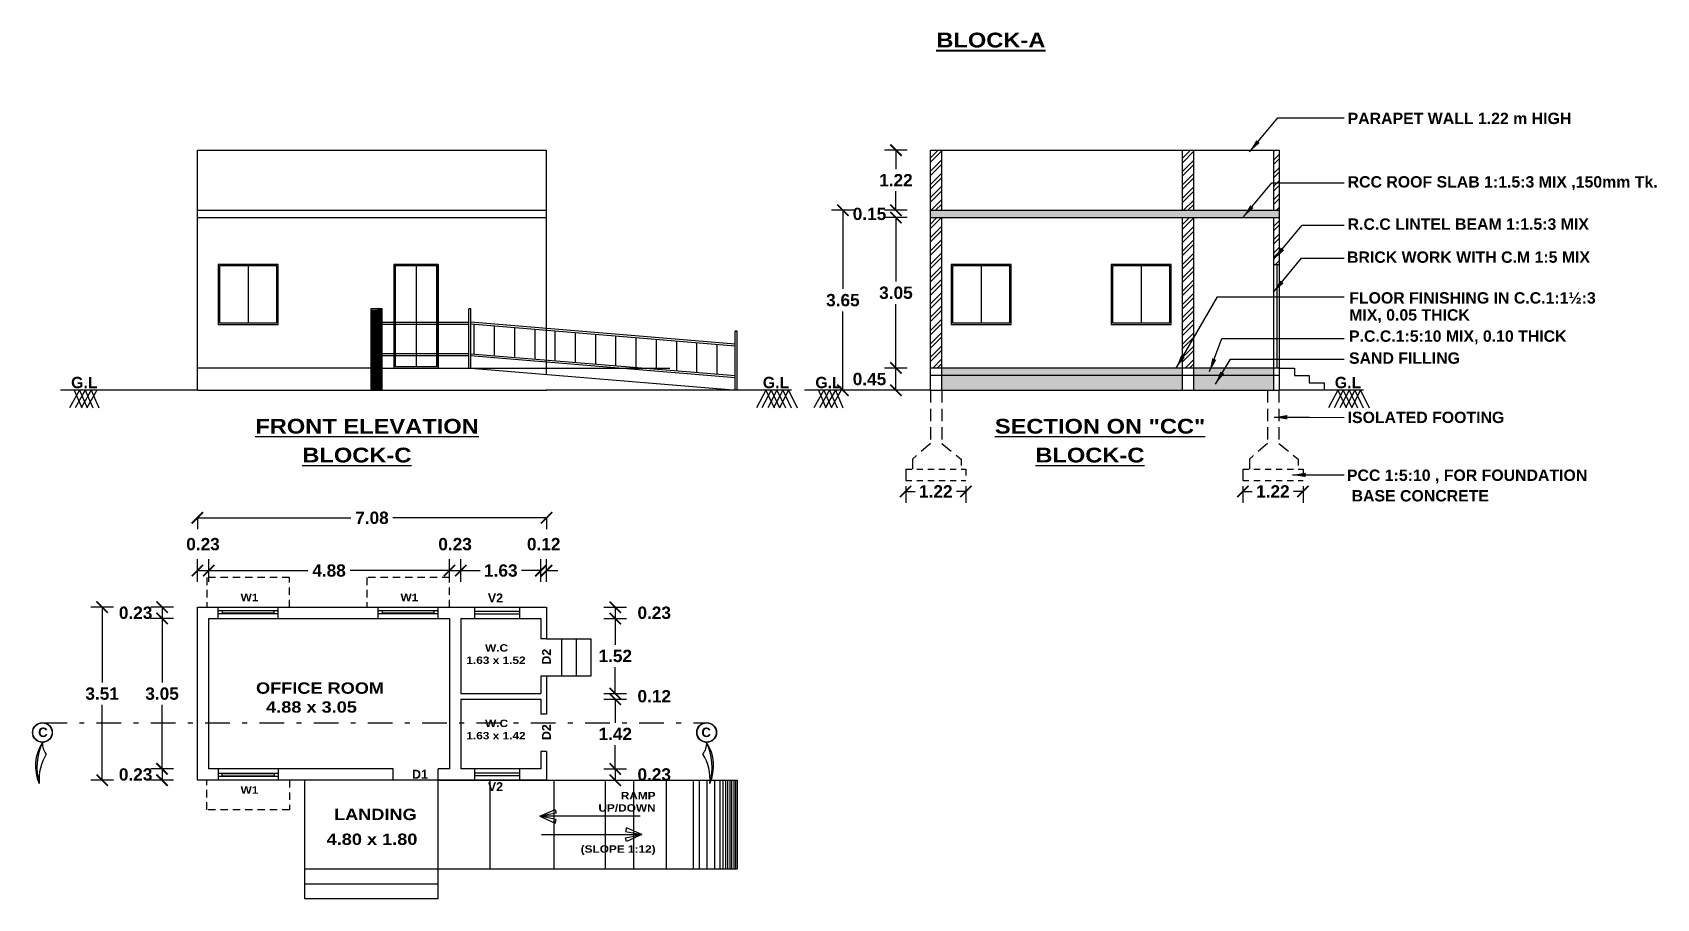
# Model space of a CAD drawing. Header units: metres. Extents: x 743 to 2261, y -742 to 557.
# Drawn here: x 2100.04 to 2132.96, y -741.81 to -724.24 of the extents above; entities that cross this region are included whole.
import ezdxf

# ---------------------------------------------------------------- set-up
doc = ezdxf.new("R2010")
doc.units = ezdxf.units.M
for name, pattern in [('DASHDOT', [1, 0.5, -0.25, 0, -0.25]), ('HIDDEN', [0.375, 0.25, -0.125]), ('HIDDEN2', [0.1875, 0.125, -0.0625])]:
    doc.linetypes.add(name, pattern=pattern)
doc.styles.add('CEN-GOT', font='arialbd.ttf')
doc.styles.add('CGR', font='ariblk.ttf')
doc.styles.add('kavi', font='ARLRDBD.TTF')
doc.styles.add('STYLE1', font='tahoma.ttf', dxfattribs={"height": 0.4})
doc.styles.add('TITLE', font='arialbd.ttf')
doc.dimstyles.new('kavi', dxfattribs={"dimtxt": 0.11, "dimasz": 0.23, "dimexe": 0.18, "dimexo": 0.0625, "dimgap": 0.09, "dimtad": 0, "dimtih": 1, "dimtoh": 1, "dimzin": 0, "dimdsep": 46, "dimtxsty": 'kavi', "dimblk": 'ARCHTICK', "dimcen": 0.09, "dimse1": 1, "dimse2": 1, "dimadec": 0, "dimazin": 0, "dimtfac": 1, "dimtofl": 0, "dimtmove": 0, "dimatfit": 3, "dimldrblk": 'ARCHTICK', "dimfxl": 0, "dimtolj": 1, "dimtzin": 0, "dimarcsym": 0})
doc.dimstyles.new('STY', dxfattribs={"dimscale": 0.9, "dimtxt": 0.23, "dimasz": 0.18, "dimexe": 0.15, "dimexo": 0.6, "dimgap": 0.1, "dimtad": 1, "dimtih": 1, "dimtoh": 1, "dimzin": 0, "dimdsep": 46, "dimtxsty": 'STYLE1', "dimblk": 'CLOSEDBLANK', "dimcen": 0.09375, "dimdle": 0.1, "dimse1": 1, "dimse2": 1, "dimadec": 0, "dimazin": 0, "dimtfac": 1, "dimtmove": 2, "dimatfit": 2, "dimfxl": 0, "dimtolj": 1, "dimtzin": 0, "dimarcsym": 0})

# ---------------------------------------------------------------- blocks, each defined once
blk = doc.blocks.new('_ArchTick')
at = {"color": 0, "linetype": 'ByBlock', "const_width": 0.15}
blk.add_lwpolyline([(-0.5, -0.5), (0.5, 0.5)], dxfattribs=at)
blk = doc.blocks.new('*D324')
at = {"color": 7, "lineweight": -2}
for p, q in [((2111.622, -736.127), (2112.082, -736.127)), ((2111.852, -736.127), (2111.852, -736.659)), ((2111.852, -737.647), (2111.852, -737.114)), ((2111.622, -737.647), (2112.082, -737.647))]:
    blk.add_line(p, q, dxfattribs=at)
at = {"layer": 'Defpoints', "color": 0}
for p in [(2110.033, -736.127), (2109.782, -737.647), (2111.852, -737.647)]:
    blk.add_point(p, dxfattribs=at)
at = {"color": 7, "lineweight": -2, "xscale": 0.23, "yscale": 0.23, "zscale": 0.23}
for p, rotation in [((2111.852, -736.127), 90), ((2111.852, -737.647), 270)]:
    blk.add_blockref('_ArchTick', p, dxfattribs=dict(at, rotation=rotation))
at = {"color": 0, "insert": (2111.852, -736.887), "char_height": 0.25, "attachment_point": 5, "style": 'CEN-GOT'}
blk.add_mtext('\\A1;1.52', dxfattribs=at)
blk = doc.blocks.new('*D325')
at = {"color": 7, "lineweight": -2}
for p, q in [((2111.852, -737.647), (2111.852, -737.417)), ((2111.622, -737.647), (2112.082, -737.647)), ((2111.622, -737.762), (2112.082, -737.762)), ((2111.852, -737.762), (2111.852, -737.992))]:
    blk.add_line(p, q, dxfattribs=at)
at = {"layer": 'Defpoints', "color": 0}
for p in [(2109.782, -737.647), (2109.797, -737.762), (2111.852, -737.762)]:
    blk.add_point(p, dxfattribs=at)
at = {"color": 7, "lineweight": -2, "xscale": 0.23, "yscale": 0.23, "zscale": 0.23}
for p, rotation in [((2111.852, -737.647), 270), ((2111.852, -737.762), 90)]:
    blk.add_blockref('_ArchTick', p, dxfattribs=dict(at, rotation=rotation))
at = {"color": 0, "insert": (2112.642, -737.704), "char_height": 0.25, "attachment_point": 5, "style": 'CEN-GOT'}
blk.add_mtext('\\A1;0.12', dxfattribs=at)
blk = doc.blocks.new('*D326')
at = {"color": 7, "lineweight": -2}
for p, q in [((2111.622, -737.762), (2112.082, -737.762)), ((2111.852, -737.762), (2111.852, -738.244)), ((2111.852, -739.177), (2111.852, -738.695)), ((2111.622, -739.177), (2112.082, -739.177))]:
    blk.add_line(p, q, dxfattribs=at)
at = {"layer": 'Defpoints', "color": 0}
for p in [(2109.797, -737.762), (2110.185, -739.177), (2111.852, -739.177)]:
    blk.add_point(p, dxfattribs=at)
at = {"color": 7, "lineweight": -2, "xscale": 0.23, "yscale": 0.23, "zscale": 0.23}
for p, rotation in [((2111.852, -737.762), 90), ((2111.852, -739.177), 270)]:
    blk.add_blockref('_ArchTick', p, dxfattribs=dict(at, rotation=rotation))
at = {"color": 0, "insert": (2111.852, -738.469), "char_height": 0.25, "attachment_point": 5, "style": 'CEN-GOT'}
blk.add_mtext('\\A1;1.42', dxfattribs=at)
blk = doc.blocks.new('*D330')
at = {"color": 7, "lineweight": -2}
for p, q in [((2103.38, -735.385), (2103.38, -734.925)), ((2103.38, -735.155), (2103.61, -735.155)), ((2103.61, -735.385), (2103.61, -734.925))]:
    blk.add_line(p, q, dxfattribs=at)
at = {"layer": 'Defpoints', "color": 0}
for p in [(2103.61, -735.155), (2103.38, -736.641), (2103.61, -736.641)]:
    blk.add_point(p, dxfattribs=at)
at = {"color": 7, "lineweight": -2, "xscale": 0.23, "yscale": 0.23, "zscale": 0.23, "rotation": 180}
blk.add_blockref('_ArchTick', (2103.38, -735.155), dxfattribs=at)
at = {"color": 7, "lineweight": -2, "xscale": 0.23, "yscale": 0.23, "zscale": 0.23}
blk.add_blockref('_ArchTick', (2103.61, -735.155), dxfattribs=at)
at = {"color": 0, "insert": (2103.495, -734.62), "char_height": 0.25, "attachment_point": 5, "style": 'CEN-GOT'}
blk.add_mtext('\\A1;0.23', dxfattribs=at)
blk = doc.blocks.new('*D331')
at = {"color": 7, "lineweight": -2}
for p, q in [((2103.61, -735.385), (2103.61, -734.925)), ((2103.61, -735.155), (2105.621, -735.155)), ((2108.49, -735.155), (2106.479, -735.155)), ((2108.49, -735.385), (2108.49, -734.925))]:
    blk.add_line(p, q, dxfattribs=at)
at = {"layer": 'Defpoints', "color": 0}
for p in [(2108.49, -735.155), (2108.49, -736.405), (2103.61, -736.641)]:
    blk.add_point(p, dxfattribs=at)
at = {"color": 7, "lineweight": -2, "xscale": 0.23, "yscale": 0.23, "zscale": 0.23, "rotation": 180}
blk.add_blockref('_ArchTick', (2103.61, -735.155), dxfattribs=at)
at = {"color": 7, "lineweight": -2, "xscale": 0.23, "yscale": 0.23, "zscale": 0.23}
blk.add_blockref('_ArchTick', (2108.49, -735.155), dxfattribs=at)
at = {"color": 0, "insert": (2106.05, -735.155), "char_height": 0.25, "attachment_point": 5, "style": 'CEN-GOT'}
blk.add_mtext('\\A1;4.88', dxfattribs=at)
blk = doc.blocks.new('*D332')
at = {"color": 7, "lineweight": -2}
for p, q in [((2108.49, -735.385), (2108.49, -734.925)), ((2108.49, -735.155), (2108.72, -735.155)), ((2108.72, -735.385), (2108.72, -734.925))]:
    blk.add_line(p, q, dxfattribs=at)
at = {"layer": 'Defpoints', "color": 0}
for p in [(2108.72, -735.155), (2108.49, -736.405), (2108.72, -736.391)]:
    blk.add_point(p, dxfattribs=at)
at = {"color": 7, "lineweight": -2, "xscale": 0.23, "yscale": 0.23, "zscale": 0.23, "rotation": 180}
blk.add_blockref('_ArchTick', (2108.49, -735.155), dxfattribs=at)
at = {"color": 7, "lineweight": -2, "xscale": 0.23, "yscale": 0.23, "zscale": 0.23}
blk.add_blockref('_ArchTick', (2108.72, -735.155), dxfattribs=at)
at = {"color": 0, "insert": (2108.605, -734.62), "char_height": 0.25, "attachment_point": 5, "style": 'CEN-GOT'}
blk.add_mtext('\\A1;0.23', dxfattribs=at)
blk = doc.blocks.new('*D333')
at = {"color": 7, "lineweight": -2}
for p, q in [((2108.72, -735.385), (2108.72, -734.925)), ((2108.72, -735.155), (2109.114, -735.155)), ((2110.345, -735.155), (2109.951, -735.155)), ((2110.345, -735.385), (2110.345, -734.925))]:
    blk.add_line(p, q, dxfattribs=at)
at = {"layer": 'Defpoints', "color": 0}
for p in [(2110.345, -735.155), (2110.345, -736.127), (2108.72, -736.391)]:
    blk.add_point(p, dxfattribs=at)
at = {"color": 7, "lineweight": -2, "xscale": 0.23, "yscale": 0.23, "zscale": 0.23, "rotation": 180}
blk.add_blockref('_ArchTick', (2108.72, -735.155), dxfattribs=at)
at = {"color": 7, "lineweight": -2, "xscale": 0.23, "yscale": 0.23, "zscale": 0.23}
blk.add_blockref('_ArchTick', (2110.345, -735.155), dxfattribs=at)
at = {"color": 0, "insert": (2109.532, -735.155), "char_height": 0.25, "attachment_point": 5, "style": 'CEN-GOT'}
blk.add_mtext('\\A1;1.63', dxfattribs=at)
blk = doc.blocks.new('*D334')
at = {"color": 7, "lineweight": -2}
for p, q in [((2110.345, -735.155), (2110.115, -735.155)), ((2110.345, -735.385), (2110.345, -734.925)), ((2110.46, -735.385), (2110.46, -734.925)), ((2110.46, -735.155), (2110.69, -735.155))]:
    blk.add_line(p, q, dxfattribs=at)
at = {"layer": 'Defpoints', "color": 0}
for p in [(2110.46, -735.155), (2110.345, -736.127), (2110.46, -735.897)]:
    blk.add_point(p, dxfattribs=at)
at = {"color": 7, "lineweight": -2, "xscale": 0.23, "yscale": 0.23, "zscale": 0.23}
blk.add_blockref('_ArchTick', (2110.345, -735.155), dxfattribs=at)
at = {"color": 7, "lineweight": -2, "xscale": 0.23, "yscale": 0.23, "zscale": 0.23, "rotation": 180}
blk.add_blockref('_ArchTick', (2110.46, -735.155), dxfattribs=at)
at = {"color": 0, "insert": (2110.402, -734.62), "char_height": 0.25, "attachment_point": 5, "style": 'CEN-GOT'}
blk.add_mtext('\\A1;0.12', dxfattribs=at)
blk = doc.blocks.new('*D335')
at = {"color": 7, "lineweight": -2}
for p, q in [((2111.622, -735.897), (2112.082, -735.897)), ((2111.622, -736.127), (2112.082, -736.127)), ((2111.852, -735.897), (2111.852, -736.127))]:
    blk.add_line(p, q, dxfattribs=at)
at = {"layer": 'Defpoints', "color": 0}
for p in [(2109.798, -735.897), (2109.798, -736.127), (2111.852, -736.127)]:
    blk.add_point(p, dxfattribs=at)
at = {"color": 7, "lineweight": -2, "xscale": 0.23, "yscale": 0.23, "zscale": 0.23}
for p, rotation in [((2111.852, -735.897), 90), ((2111.852, -736.127), 270)]:
    blk.add_blockref('_ArchTick', p, dxfattribs=dict(at, rotation=rotation))
at = {"color": 0, "insert": (2112.642, -736.012), "char_height": 0.25, "attachment_point": 5, "style": 'CEN-GOT'}
blk.add_mtext('\\A1;0.23', dxfattribs=at)
blk = doc.blocks.new('*D336')
at = {"color": 7, "lineweight": -2}
for p, q in [((2111.622, -739.177), (2112.082, -739.177)), ((2111.622, -739.407), (2112.082, -739.407)), ((2111.852, -739.177), (2111.852, -739.407))]:
    blk.add_line(p, q, dxfattribs=at)
at = {"layer": 'Defpoints', "color": 0}
for p in [(2109.917, -739.177), (2109.917, -739.407), (2111.852, -739.407)]:
    blk.add_point(p, dxfattribs=at)
at = {"color": 7, "lineweight": -2, "xscale": 0.23, "yscale": 0.23, "zscale": 0.23}
for p, rotation in [((2111.852, -739.177), 90), ((2111.852, -739.407), 270)]:
    blk.add_blockref('_ArchTick', p, dxfattribs=dict(at, rotation=rotation))
at = {"color": 0, "insert": (2112.642, -739.292), "char_height": 0.25, "attachment_point": 5, "style": 'CEN-GOT'}
blk.add_mtext('\\A1;0.23', dxfattribs=at)
blk = doc.blocks.new('*D337')
at = {"color": 7, "lineweight": -2}
for p, q in [((2102.895, -735.897), (2102.435, -735.897)), ((2102.895, -736.127), (2102.435, -736.127)), ((2102.665, -735.897), (2102.665, -736.127))]:
    blk.add_line(p, q, dxfattribs=at)
at = {"layer": 'Defpoints', "color": 0}
for p in [(2102.665, -736.127), (2104.747, -735.897), (2104.747, -736.127)]:
    blk.add_point(p, dxfattribs=at)
at = {"color": 7, "lineweight": -2, "xscale": 0.23, "yscale": 0.23, "zscale": 0.23}
for p, rotation in [((2102.665, -735.897), 90), ((2102.665, -736.127), 270)]:
    blk.add_blockref('_ArchTick', p, dxfattribs=dict(at, rotation=rotation))
at = {"color": 0, "insert": (2102.129, -736.012), "char_height": 0.25, "attachment_point": 5, "style": 'CEN-GOT'}
blk.add_mtext('\\A1;0.23', dxfattribs=at)
blk = doc.blocks.new('*D338')
at = {"color": 7, "lineweight": -2}
for p, q in [((2102.895, -736.127), (2102.435, -736.127)), ((2102.665, -736.127), (2102.665, -737.424)), ((2102.665, -739.177), (2102.665, -737.879)), ((2102.895, -739.177), (2102.435, -739.177))]:
    blk.add_line(p, q, dxfattribs=at)
at = {"layer": 'Defpoints', "color": 0}
for p in [(2104.747, -736.127), (2102.665, -739.177), (2104.66, -739.177)]:
    blk.add_point(p, dxfattribs=at)
at = {"color": 7, "lineweight": -2, "xscale": 0.23, "yscale": 0.23, "zscale": 0.23}
for p, rotation in [((2102.665, -736.127), 90), ((2102.665, -739.177), 270)]:
    blk.add_blockref('_ArchTick', p, dxfattribs=dict(at, rotation=rotation))
at = {"color": 0, "insert": (2102.665, -737.652), "char_height": 0.25, "attachment_point": 5, "style": 'CEN-GOT'}
blk.add_mtext('\\A1;3.05', dxfattribs=at)
blk = doc.blocks.new('*D339')
at = {"color": 7, "lineweight": -2}
for p, q in [((2102.895, -739.177), (2102.435, -739.177)), ((2102.895, -739.407), (2102.435, -739.407)), ((2102.665, -739.177), (2102.665, -739.407))]:
    blk.add_line(p, q, dxfattribs=at)
at = {"layer": 'Defpoints', "color": 0}
for p in [(2102.665, -739.407), (2104.66, -739.177), (2104.718, -739.407)]:
    blk.add_point(p, dxfattribs=at)
at = {"color": 7, "lineweight": -2, "xscale": 0.23, "yscale": 0.23, "zscale": 0.23}
for p, rotation in [((2102.665, -739.177), 90), ((2102.665, -739.407), 270)]:
    blk.add_blockref('_ArchTick', p, dxfattribs=dict(at, rotation=rotation))
at = {"color": 0, "insert": (2102.129, -739.292), "char_height": 0.25, "attachment_point": 5, "style": 'CEN-GOT'}
blk.add_mtext('\\A1;0.23', dxfattribs=at)
blk = doc.blocks.new('*D340')
at = {"color": 7, "lineweight": -2}
for p, q in [((2101.68, -735.897), (2101.22, -735.897)), ((2101.45, -735.897), (2101.45, -737.424)), ((2101.45, -739.407), (2101.45, -737.879)), ((2101.68, -739.407), (2101.22, -739.407))]:
    blk.add_line(p, q, dxfattribs=at)
at = {"layer": 'Defpoints', "color": 0}
for p in [(2103.85, -735.897), (2101.45, -739.407), (2103.85, -739.407)]:
    blk.add_point(p, dxfattribs=at)
at = {"color": 7, "lineweight": -2, "xscale": 0.23, "yscale": 0.23, "zscale": 0.23}
for p, rotation in [((2101.45, -735.897), 90), ((2101.45, -739.407), 270)]:
    blk.add_blockref('_ArchTick', p, dxfattribs=dict(at, rotation=rotation))
at = {"color": 0, "insert": (2101.45, -737.652), "char_height": 0.25, "attachment_point": 5, "style": 'CEN-GOT'}
blk.add_mtext('\\A1;3.51', dxfattribs=at)
blk = doc.blocks.new('*D286')
at = {"color": 7, "lineweight": -2}
for p, q in [((2103.38, -734.085), (2103.38, -734.315)), ((2103.38, -734.085), (2106.495, -734.085)), ((2110.46, -734.085), (2107.345, -734.085)), ((2110.46, -734.085), (2110.46, -734.315))]:
    blk.add_line(p, q, dxfattribs=at)
at = {"layer": 'Defpoints', "color": 0}
for p in [(2103.38, -733.933), (2103.38, -734.085), (2110.46, -734.042)]:
    blk.add_point(p, dxfattribs=at)
at = {"color": 7, "lineweight": -2, "xscale": 0.23, "yscale": 0.23, "zscale": 0.23, "rotation": 180}
blk.add_blockref('_ArchTick', (2103.38, -734.085), dxfattribs=at)
at = {"color": 7, "lineweight": -2, "xscale": 0.23, "yscale": 0.23, "zscale": 0.23}
blk.add_blockref('_ArchTick', (2110.46, -734.085), dxfattribs=at)
at = {"color": 0, "insert": (2106.92, -734.085), "char_height": 0.25, "attachment_point": 5, "style": 'CEN-GOT'}
blk.add_mtext('\\A1;7.08', dxfattribs=at)
blk = doc.blocks.new('_ClosedBlank')
at = {"color": 0, "linetype": 'ByBlock', "lineweight": -2}
for p, q in [((-1, 0.17), (0, 0)), ((-1, 0.17), (-1, -0.17)), ((0, 0), (-1, -0.17))]:
    blk.add_line(p, q, dxfattribs=at)
blk = doc.blocks.new('*D341')
at = {"color": 7, "linetype": 'ByBlock', "lineweight": -2}
for p, q in [((2117.74, -733.444), (2117.74, -733.779)), ((2118.961, -733.444), (2118.961, -733.779)), ((2117.74, -733.549), (2117.933, -733.549)), ((2118.961, -733.549), (2118.768, -733.549))]:
    blk.add_line(p, q, dxfattribs=at)
at = {"layer": 'Defpoints', "color": 0, "linetype": 'ByBlock'}
for p in [(2117.74, -733.214), (2118.961, -733.214), (2118.961, -733.549)]:
    blk.add_point(p, dxfattribs=at)
at = {"color": 7, "linetype": 'ByBlock', "lineweight": -2, "xscale": 0.23, "yscale": 0.23, "zscale": 0.23, "rotation": 180}
blk.add_blockref('_ArchTick', (2117.74, -733.549), dxfattribs=at)
at = {"color": 7, "linetype": 'ByBlock', "lineweight": -2, "xscale": 0.23, "yscale": 0.23, "zscale": 0.23}
blk.add_blockref('_ArchTick', (2118.961, -733.549), dxfattribs=at)
at = {"color": 0, "linetype": 'ByBlock', "insert": (2118.35, -733.549), "char_height": 0.25, "attachment_point": 5, "style": 'CEN-GOT'}
blk.add_mtext('\\A1;1.22', dxfattribs=at)
blk = doc.blocks.new('*D342')
at = {"color": 7, "linetype": 'ByBlock', "lineweight": -2}
for p, q in [((2124.574, -733.444), (2124.574, -733.779)), ((2125.795, -733.444), (2125.795, -733.779)), ((2124.574, -733.549), (2124.767, -733.549)), ((2125.795, -733.549), (2125.602, -733.549))]:
    blk.add_line(p, q, dxfattribs=at)
at = {"layer": 'Defpoints', "color": 0, "linetype": 'ByBlock'}
for p in [(2124.574, -733.214), (2125.795, -733.214), (2125.795, -733.549)]:
    blk.add_point(p, dxfattribs=at)
at = {"color": 7, "linetype": 'ByBlock', "lineweight": -2, "xscale": 0.23, "yscale": 0.23, "zscale": 0.23, "rotation": 180}
blk.add_blockref('_ArchTick', (2124.574, -733.549), dxfattribs=at)
at = {"color": 7, "linetype": 'ByBlock', "lineweight": -2, "xscale": 0.23, "yscale": 0.23, "zscale": 0.23}
blk.add_blockref('_ArchTick', (2125.795, -733.549), dxfattribs=at)
at = {"color": 0, "linetype": 'ByBlock', "insert": (2125.184, -733.549), "char_height": 0.25, "attachment_point": 5, "style": 'CEN-GOT'}
blk.add_mtext('\\A1;1.22', dxfattribs=at)
blk = doc.blocks.new('*D343')
at = {"color": 7, "linetype": 'ByBlock', "lineweight": -2}
for p, q in [((2117.772, -726.626), (2117.312, -726.626)), ((2117.542, -726.626), (2117.542, -727.01)), ((2117.542, -727.846), (2117.542, -727.461)), ((2117.772, -727.846), (2117.312, -727.846))]:
    blk.add_line(p, q, dxfattribs=at)
at = {"layer": 'Defpoints', "color": 0, "linetype": 'ByBlock'}
for p in [(2118.869, -726.626), (2117.542, -727.846), (2118.869, -727.846)]:
    blk.add_point(p, dxfattribs=at)
at = {"color": 7, "linetype": 'ByBlock', "lineweight": -2, "xscale": 0.23, "yscale": 0.23, "zscale": 0.23}
for p, rotation in [((2117.542, -726.626), 90), ((2117.542, -727.846), 270)]:
    blk.add_blockref('_ArchTick', p, dxfattribs=dict(at, rotation=rotation))
at = {"color": 0, "linetype": 'ByBlock', "insert": (2117.542, -727.236), "char_height": 0.25, "attachment_point": 5, "style": 'CEN-GOT'}
blk.add_mtext('\\A1;1.22', dxfattribs=at)
blk = doc.blocks.new('*D364')
at = {"color": 7, "linetype": 'ByBlock', "lineweight": -2}
for p, q in [((2117.772, -731.046), (2117.312, -731.046)), ((2117.542, -731.496), (2117.542, -731.046)), ((2117.772, -731.496), (2117.312, -731.496))]:
    blk.add_line(p, q, dxfattribs=at)
at = {"layer": 'Defpoints', "color": 0, "linetype": 'ByBlock'}
for p in [(2117.542, -731.046), (2118.871, -731.046), (2118.871, -731.496)]:
    blk.add_point(p, dxfattribs=at)
at = {"color": 7, "linetype": 'ByBlock', "lineweight": -2, "xscale": 0.23, "yscale": 0.23, "zscale": 0.23}
for p, rotation in [((2117.542, -731.046), 90), ((2117.542, -731.496), 270)]:
    blk.add_blockref('_ArchTick', p, dxfattribs=dict(at, rotation=rotation))
at = {"color": 0, "linetype": 'ByBlock', "insert": (2117.006, -731.271), "char_height": 0.25, "attachment_point": 5, "style": 'CEN-GOT'}
blk.add_mtext('\\A1;0.45', dxfattribs=at)
blk = doc.blocks.new('*D365')
at = {"color": 7, "lineweight": -2}
for p, q in [((2117.772, -727.996), (2117.312, -727.996)), ((2117.542, -727.996), (2117.542, -729.293)), ((2117.542, -731.046), (2117.542, -729.748)), ((2117.772, -731.046), (2117.312, -731.046))]:
    blk.add_line(p, q, dxfattribs=at)
at = {"layer": 'Defpoints', "color": 0}
for p in [(2117.542, -727.996), (2118.649, -727.996), (2118.871, -731.046)]:
    blk.add_point(p, dxfattribs=at)
at = {"color": 7, "lineweight": -2, "xscale": 0.23, "yscale": 0.23, "zscale": 0.23}
for p, rotation in [((2117.542, -727.996), 90), ((2117.542, -731.046), 270)]:
    blk.add_blockref('_ArchTick', p, dxfattribs=dict(at, rotation=rotation))
at = {"color": 0, "insert": (2117.542, -729.521), "char_height": 0.25, "attachment_point": 5, "style": 'CEN-GOT'}
blk.add_mtext('\\A1;3.05', dxfattribs=at)
blk = doc.blocks.new('*D366')
at = {"color": 7, "lineweight": -2}
for p, q in [((2117.772, -727.846), (2117.312, -727.846)), ((2117.542, -727.846), (2117.542, -727.616)), ((2117.772, -727.996), (2117.312, -727.996)), ((2117.542, -727.996), (2117.542, -728.226))]:
    blk.add_line(p, q, dxfattribs=at)
at = {"layer": 'Defpoints', "color": 0}
for p in [(2117.542, -727.846), (2119.012, -727.846), (2118.649, -727.996)]:
    blk.add_point(p, dxfattribs=at)
at = {"color": 7, "lineweight": -2, "xscale": 0.23, "yscale": 0.23, "zscale": 0.23}
for p, rotation in [((2117.542, -727.846), 270), ((2117.542, -727.996), 90)]:
    blk.add_blockref('_ArchTick', p, dxfattribs=dict(at, rotation=rotation))
at = {"color": 0, "insert": (2117.006, -727.921), "char_height": 0.25, "attachment_point": 5, "style": 'CEN-GOT'}
blk.add_mtext('\\A1;0.15', dxfattribs=at)
blk = doc.blocks.new('*D367')
at = {"color": 7, "lineweight": -2}
for p, q in [((2116.697, -727.846), (2116.237, -727.846)), ((2116.467, -727.846), (2116.467, -729.443)), ((2116.467, -731.496), (2116.467, -729.898)), ((2116.697, -731.496), (2116.237, -731.496))]:
    blk.add_line(p, q, dxfattribs=at)
at = {"layer": 'Defpoints', "color": 0}
for p in [(2120.209, -727.846), (2116.467, -731.496), (2120.209, -731.496)]:
    blk.add_point(p, dxfattribs=at)
at = {"color": 7, "lineweight": -2, "xscale": 0.23, "yscale": 0.23, "zscale": 0.23}
for p, rotation in [((2116.467, -727.846), 90), ((2116.467, -731.496), 270)]:
    blk.add_blockref('_ArchTick', p, dxfattribs=dict(at, rotation=rotation))
at = {"color": 0, "insert": (2116.467, -729.671), "char_height": 0.25, "attachment_point": 5, "style": 'CEN-GOT'}
blk.add_mtext('\\A1;3.65', dxfattribs=at)

msp = doc.modelspace()

# ---------------------------------------------------------------- hatches: boundary and pattern name
at = {"linetype": 'ByBlock'}
h = msp.add_hatch(dxfattribs=at)
h.set_pattern_fill('ANSI32', scale=0.02)
h.set_pattern_definition([(45, (6.44409, -76.88019), (-0.134703842, 0.134703842), []), (45, (6.53389, -76.88019), (-0.134703842, 0.134703842), [])])
h.paths.add_polyline_path([(2118.24, -731.046), (2118.47, -731.046), (2118.47, -727.996), (2118.24, -727.996)])
h.paths.add_polyline_path([(2118.24, -727.846), (2118.47, -727.846), (2118.47, -726.626), (2118.24, -726.626)])
h.paths.add_polyline_path([(2123.35, -727.846), (2123.58, -727.846), (2123.58, -726.626), (2123.35, -726.626)])
h.paths.add_polyline_path([(2123.35, -731.046), (2123.58, -731.046), (2123.58, -727.996), (2123.35, -727.996)])
h.paths.add_polyline_path([(2125.205, -727.846), (2125.32, -727.846), (2125.32, -726.626), (2125.205, -726.626)])
h.paths.add_polyline_path([(2125.205, -728.946), (2125.32, -728.946), (2125.32, -727.996), (2125.205, -727.996)])
h = msp.add_hatch()
h.set_pattern_fill('AR-CONC', scale=0.0009)
h.set_pattern_definition([(50, (6.44409, -76.88019), (0.163966202, -0.014345177), [0.017145, -0.188595]), (355, (6.44409, -76.88019), (-0.031719079, 0.171951161), [0.013716, -0.150876526]), (100.451445, (6.45775, -76.88139), (0.132247122, 0.157605977), [0.014571008, -0.16028122]), (46.1842, (6.44409, -76.83447), (0.243971137, -0.037838095), [0.0257175, -0.2828925]), (96.635558, (6.46442, -76.83762), (0.21366372, 0.222683512), [0.02185652, -0.240422047]), (351.184151, (6.44409, -76.83447), (0.21366372, 0.222683512), [0.02057397, -0.22631376]), (21, (6.46695, -76.8459), (0.136452952, -0.092038678), [0.017145, -0.188595]), (326, (6.46695, -76.8459), (0.055621826, 0.16576917), [0.013716, -0.150876]), (71.451445, (6.47832, -76.85357), (0.192074777, 0.073730492), [0.014571008, -0.160280944]), (37.5, (6.444086, -76.88019), (0.002779743, 0.076099535), [0, -0.1490472, 0, -0.153162, 0, -0.1514475]), (7.5, (6.444086, -76.88019), (0.0601376963, 0.0901625173), [0, -0.0873252, 0, -0.1456182, 0, -0.0577215]), (327.5, (6.39311, -76.88019), (0.1220315357, -0.0051558696), [0, -0.05715, 0, -0.178308, 0, -0.236601]), (317.5, (6.37025, -76.88019), (0.133316263, 0.022883842), [0, -0.074295, 0, -0.1184148, 0, -0.168021])])
h.paths.add_polyline_path([(2118.24, -727.846), (2118.24, -727.996), (2125.32, -727.996), (2125.32, -727.846)])
h = msp.add_hatch()
h.set_pattern_fill('AR-PARQ1', scale=0.0005)
h.set_pattern_definition([(90, (1137.31951, -1266.77722), (-0.1524, 0.1524), [0.1524, -0.1524]), (90, (1137.34491, -1266.77722), (-0.1524, 0.1524), [0.1524, -0.1524]), (90, (1137.37031, -1266.77722), (-0.1524, 0.1524), [0.1524, -0.1524]), (90, (1137.39571, -1266.77722), (-0.1524, 0.1524), [0.1524, -0.1524]), (90, (1137.42111, -1266.77722), (-0.1524, 0.1524), [0.1524, -0.1524]), (90, (1137.44651, -1266.77722), (-0.1524, 0.1524), [0.1524, -0.1524]), (90, (1137.47191, -1266.77722), (-0.1524, 0.1524), [0.1524, -0.1524]), (0, (1137.31951, -1266.62482), (0.1524, -0.1524), [0.1524, -0.1524]), (0, (1137.31951, -1266.59942), (0.1524, -0.1524), [0.1524, -0.1524]), (0, (1137.31951, -1266.57402), (0.1524, -0.1524), [0.1524, -0.1524]), (0, (1137.31951, -1266.54862), (0.1524, -0.1524), [0.1524, -0.1524]), (0, (1137.31951, -1266.52322), (0.1524, -0.1524), [0.1524, -0.1524]), (0, (1137.31951, -1266.49782), (0.1524, -0.1524), [0.1524, -0.1524]), (0, (1137.31951, -1266.47242), (0.1524, -0.1524), [0.1524, -0.1524])])
h.paths.add_polyline_path([(2107.125, -729.848), (2106.895, -729.848), (2106.895, -731.496), (2107.125, -731.496)])
h = msp.add_hatch()
h.set_pattern_fill('AR-CONC', scale=0.0009)
h.set_pattern_definition([(50, (6.44409, 6.01596), (0.163966202, -0.014345177), [0.017145, -0.188595]), (355, (6.44409, 6.01596), (-0.031719079, 0.171951161), [0.013716, -0.150876526]), (100.451445, (6.45775, 6.01477), (0.132247122, 0.157605977), [0.014571008, -0.16028122]), (46.1842, (6.44409, 6.06168), (0.243971137, -0.037838095), [0.0257175, -0.2828925]), (96.635558, (6.46442, 6.05853), (0.21366372, 0.222683512), [0.02185652, -0.240422047]), (351.184151, (6.44409, 6.06168), (0.21366372, 0.222683512), [0.02057397, -0.22631376]), (21, (6.46695, 6.05025), (0.136452952, -0.092038678), [0.017145, -0.188595]), (326, (6.46695, 6.05025), (0.055621826, 0.16576917), [0.013716, -0.150876]), (71.451445, (6.47832, 6.04258), (0.192074777, 0.073730492), [0.014571008, -0.160280944]), (37.5, (6.444086, 6.01596), (0.002779743, 0.076099535), [0, -0.1490472, 0, -0.153162, 0, -0.1514475]), (7.5, (6.444086, 6.01596), (0.0601376963, 0.0901625173), [0, -0.0873252, 0, -0.1456182, 0, -0.0577215]), (327.5, (6.39311, 6.01596), (0.1220315357, -0.0051558696), [0, -0.05715, 0, -0.178308, 0, -0.236601]), (317.5, (6.37025, 6.01596), (0.133316263, 0.022883842), [0, -0.074295, 0, -0.1184148, 0, -0.168021])])
h.paths.add_polyline_path([(2125.205, -731.196), (2125.205, -731.046), (2123.58, -731.046), (2123.58, -731.196)])
h.paths.add_polyline_path([(2118.47, -731.046), (2118.47, -731.196), (2123.35, -731.196), (2123.35, -731.046)])
h = msp.add_hatch()
h.set_pattern_fill('AR-SAND', scale=0.0009)
h.set_pattern_definition([(37.5, (6.444086, 6.01596), (-0.00144002817, 0.04404719136), [0, -0.0347472, 0, -0.038862, 0, -0.0371475]), (7.5, (6.444086, 6.01596), (0.0404570955, 0.064514259), [0, -0.0187452, 0, -0.0313182, 0, -0.0120015]), (327.5, (6.415968, 6.01596), (0.0711893133, 0.0001293466), [0, -0.01143, 0, -0.041148, 0, -0.053721]), (317.5, (6.41597, 6.01596), (0.0687200807, 0.0200636391), [0, -0.005715, 0, -0.0269748, 0, -0.030861])])
h.paths.add_polyline_path([(2123.35, -731.196), (2118.47, -731.196), (2118.47, -731.496), (2123.35, -731.496)])
h.paths.add_polyline_path([(2125.205, -731.196), (2123.58, -731.196), (2123.58, -731.496), (2125.205, -731.496)])
for points in [[(2100.175, -739.472, -0.180288), (2100.239, -738.64, 0.255551)], [(2100.175, -739.472, -0.180288), (2100.239, -738.64, 0.255551)], [(2113.769, -739.472, 0.180288), (2113.705, -738.64, -0.255551)], [(2113.769, -739.472, 0.180288), (2113.705, -738.64, -0.255551)]]:
    msp.add_hatch(color=7, dxfattribs=at).paths.add_polyline_path(points)

# ---------------------------------------------------------------- linework, layer by layer
at = {"color": 7}
for p, q in [((2103.38, -731.496), (2103.38, -726.626)), ((2103.38, -726.626), (2110.46, -726.626)), ((2110.46, -731.174), (2110.46, -726.626)), ((2118.24, -731.496), (2118.24, -726.626)), ((2118.24, -726.626), (2125.32, -726.626)), ((2118.47, -727.846), (2118.47, -726.626)), ((2123.35, -727.846), (2123.35, -726.626)), ((2123.58, -727.846), (2123.58, -726.626)), ((2125.205, -727.846), (2125.205, -726.626)), ((2125.32, -731.496), (2125.32, -726.626)), ((2103.38, -727.846), (2110.46, -727.846)), ((2118.24, -727.846), (2125.32, -727.846)), ((2103.38, -727.996), (2110.46, -727.996)), ((2118.24, -727.996), (2125.32, -727.996)), ((2118.47, -731.496), (2118.47, -727.996)), ((2123.35, -731.496), (2123.35, -727.996)), ((2123.58, -731.496), (2123.58, -727.996)), ((2125.205, -731.496), (2125.205, -727.996)), ((2107.363, -728.946), (2108.263, -728.946)), ((2107.813, -728.976), (2107.813, -731.016)), ((2108.263, -728.946), (2108.263, -731.046)), ((2108.883, -731.046), (2108.883, -729.848)), ((2114.283, -730.603), (2108.923, -730.158)), ((2114.283, -730.563), (2108.926, -730.119)), ((2114.283, -731.496), (2114.283, -730.296)), ((2114.323, -731.496), (2114.323, -730.296)), ((2114.283, -731.247), (2108.92, -730.802)), ((2114.283, -731.207), (2108.923, -730.763)), ((2106.895, -731.046), (2103.38, -731.046)), ((2107.125, -731.046), (2112.96, -731.046)), ((2125.32, -731.046), (2118.24, -731.046)), ((2125.32, -731.196), (2118.24, -731.196)), ((2103.38, -731.496), (2100.604, -731.496)), ((2100.991, -731.494), (2100.788, -731.852)), ((2100.881, -731.496), (2101.036, -731.854)), ((2101.109, -731.494), (2100.905, -731.852)), ((2101.109, -731.494), (2100.905, -731.852)), ((2100.991, -731.494), (2101.146, -731.852)), ((2101.226, -731.494), (2101.023, -731.852)), ((2101.226, -731.494), (2101.023, -731.852)), ((2101.109, -731.494), (2101.264, -731.852)), ((2101.109, -731.494), (2101.264, -731.852)), ((2101.344, -731.494), (2101.141, -731.852)), ((2101.226, -731.494), (2101.381, -731.852)), ((2101.226, -731.494), (2101.381, -731.852)), ((2103.38, -731.496), (2110.46, -731.496)), ((2115.428, -731.496), (2110.444, -731.496)), ((2114.904, -731.496), (2114.716, -731.854)), ((2115.013, -731.494), (2114.826, -731.852)), ((2114.904, -731.496), (2115.074, -731.854)), ((2115.131, -731.494), (2114.944, -731.852)), ((2115.131, -731.494), (2114.944, -731.852)), ((2115.013, -731.494), (2115.184, -731.852)), ((2115.248, -731.494), (2115.061, -731.852)), ((2115.248, -731.494), (2115.061, -731.852)), ((2115.131, -731.494), (2115.302, -731.852)), ((2115.131, -731.494), (2115.302, -731.852)), ((2115.366, -731.494), (2115.179, -731.852)), ((2115.248, -731.494), (2115.419, -731.852)), ((2115.248, -731.494), (2115.419, -731.852)), ((2115.366, -731.494), (2115.537, -731.852)), ((2118.24, -731.496), (2115.691, -731.496)), ((2116.078, -731.494), (2115.875, -731.852)), ((2115.969, -731.496), (2116.124, -731.854)), ((2116.196, -731.494), (2115.993, -731.852)), ((2116.196, -731.494), (2115.993, -731.852)), ((2116.078, -731.494), (2116.233, -731.852)), ((2116.314, -731.494), (2116.11, -731.852)), ((2116.314, -731.494), (2116.11, -731.852)), ((2116.196, -731.494), (2116.351, -731.852)), ((2116.196, -731.494), (2116.351, -731.852)), ((2116.431, -731.494), (2116.228, -731.852)), ((2116.314, -731.494), (2116.468, -731.852)), ((2116.314, -731.494), (2116.468, -731.852)), ((2118.24, -731.496), (2125.32, -731.496)), ((2127.024, -731.496), (2125.304, -731.496)), ((2126.5, -731.496), (2126.313, -731.854)), ((2126.61, -731.494), (2126.423, -731.852)), ((2126.5, -731.496), (2126.671, -731.854)), ((2126.727, -731.494), (2126.54, -731.852)), ((2126.727, -731.494), (2126.54, -731.852)), ((2126.61, -731.494), (2126.781, -731.852)), ((2126.845, -731.494), (2126.658, -731.852)), ((2126.845, -731.494), (2126.658, -731.852)), ((2126.727, -731.494), (2126.898, -731.852)), ((2126.727, -731.494), (2126.898, -731.852)), ((2126.963, -731.494), (2126.775, -731.852)), ((2126.845, -731.494), (2127.016, -731.852)), ((2126.845, -731.494), (2127.016, -731.852)), ((2126.963, -731.494), (2127.133, -731.852)), ((2117.74, -733.1), (2117.74, -733.328)), ((2124.574, -733.1), (2124.574, -733.328)), ((2108.49, -736.127), (2108.49, -739.177)), ((2108.72, -736.127), (2110.345, -736.127)), ((2108.72, -736.127), (2108.72, -737.647)), ((2109.007, -736.127), (2109.007, -735.897)), ((2109.917, -735.982), (2109.007, -735.982)), ((2109.917, -736.041), (2109.007, -736.041)), ((2109.917, -736.127), (2109.917, -735.897)), ((2110.345, -736.127), (2110.345, -736.536)), ((2110.345, -737.296), (2110.345, -737.647)), ((2110.46, -737.296), (2110.46, -738.066)), ((2108.72, -737.647), (2110.345, -737.647)), ((2108.72, -737.762), (2108.72, -739.177)), ((2108.72, -737.762), (2110.345, -737.762)), ((2110.345, -737.762), (2110.345, -738.066)), ((2110.345, -738.826), (2110.345, -739.177)), ((2110.345, -739.177), (2108.72, -739.177)), ((2109.007, -739.407), (2109.007, -739.177)), ((2109.917, -739.262), (2109.007, -739.262)), ((2109.917, -739.321), (2109.007, -739.321)), ((2109.917, -739.407), (2109.917, -739.177))]:
    msp.add_line(p, q, dxfattribs=at)
at = {"color": 7, "linetype": 'HIDDEN2'}
for p, q in [((2117.74, -733.1), (2118.961, -733.1)), ((2118.862, -732.895), (2118.862, -733.1)), ((2118.961, -733.1), (2118.961, -733.328)), ((2124.574, -733.1), (2125.795, -733.1)), ((2125.696, -732.895), (2125.696, -733.1)), ((2125.795, -733.1), (2125.795, -733.328)), ((2117.74, -733.328), (2118.961, -733.328)), ((2124.574, -733.328), (2125.795, -733.328))]:
    msp.add_line(p, q, dxfattribs=at)
at = {"color": 7, "linetype": 'HIDDEN'}
for p, q in [((2117.878, -732.895), (2117.878, -733.1)), ((2124.712, -732.895), (2124.712, -733.1))]:
    msp.add_line(p, q, dxfattribs=at)
at = {"color": 7, "linetype": 'ByBlock'}
for p, q in [((2103.8, -736.127), (2103.8, -735.898)), ((2105.02, -735.97), (2103.8, -735.97)), ((2105.02, -736.034), (2103.8, -736.034)), ((2103.882, -735.97), (2103.882, -736.034)), ((2104.939, -736.034), (2104.939, -735.97)), ((2105.02, -736.127), (2105.02, -735.898)), ((2107.043, -736.127), (2107.043, -735.898)), ((2108.263, -735.97), (2107.043, -735.97)), ((2108.263, -736.034), (2107.043, -736.034)), ((2107.124, -735.97), (2107.124, -736.034)), ((2108.182, -736.034), (2108.182, -735.97)), ((2108.263, -736.127), (2108.263, -735.898)), ((2110.46, -736.536), (2110.345, -736.536)), ((2110.46, -737.296), (2110.345, -737.296)), ((2110.46, -738.066), (2110.345, -738.066)), ((2110.46, -738.826), (2110.345, -738.826)), ((2103.8, -739.177), (2103.8, -739.405)), ((2105.02, -739.269), (2103.8, -739.269)), ((2105.02, -739.333), (2103.8, -739.333)), ((2103.882, -739.333), (2103.882, -739.269)), ((2104.939, -739.269), (2104.939, -739.333)), ((2105.02, -739.177), (2105.02, -739.405)), ((2107.353, -739.407), (2107.353, -739.177)), ((2108.263, -739.407), (2108.263, -739.177))]:
    msp.add_line(p, q, dxfattribs=at)
at = {"color": 7, "linetype": 'DASHDOT'}
msp.add_line((2100.239, -738.243), (2113.705, -738.243), dxfattribs=at)
at = {"color": 7}
for points in [[(2105.02, -728.946), (2103.8, -728.946), (2103.8, -730.162), (2105.02, -730.162)], [(2104.99, -728.976), (2103.83, -728.976), (2103.83, -730.132), (2104.99, -730.132)], [(2107.363, -731.046), (2108.263, -731.046), (2108.263, -728.946), (2107.363, -728.946)], [(2107.393, -731.016), (2108.233, -731.016), (2108.233, -728.976), (2107.393, -728.976)], [(2119.88, -728.946), (2118.66, -728.946), (2118.66, -730.162), (2119.88, -730.162)], [(2119.85, -728.976), (2118.69, -728.976), (2118.69, -730.132), (2119.85, -730.132)], [(2123.123, -728.946), (2121.903, -728.946), (2121.903, -730.162), (2123.123, -730.162)], [(2123.093, -728.976), (2121.933, -728.976), (2121.933, -730.132), (2123.093, -730.132)], [(2106.895, -731.496), (2107.125, -731.496), (2107.125, -729.848), (2106.895, -729.848)]]:
    msp.add_lwpolyline(points, close=True, dxfattribs=at)
for points in [[(2104.41, -728.976), (2104.41, -730.132)], [(2119.27, -728.976), (2119.27, -730.132)], [(2122.513, -728.976), (2122.513, -730.132)], [(2125.205, -728.946), (2125.32, -728.946)], [(2125.262, -728.946), (2125.262, -731.046)], [(2108.923, -731.046), (2108.923, -729.848), (2108.883, -729.848)], [(2108.883, -730.12), (2107.125, -730.12)], [(2108.883, -730.16), (2107.125, -730.16)], [(2108.987, -730.164), (2108.987, -730.768)], [(2109.398, -730.198), (2109.398, -730.802)], [(2109.808, -730.232), (2109.808, -730.836)], [(2110.219, -730.266), (2110.219, -730.87)], [(2110.629, -730.3), (2110.629, -730.904)], [(2111.04, -730.334), (2111.04, -730.938)], [(2111.45, -730.368), (2111.45, -730.972)], [(2111.86, -730.402), (2111.86, -731.006)], [(2112.271, -730.436), (2112.271, -731.04)], [(2112.681, -730.47), (2112.681, -731.074)], [(2113.092, -730.504), (2113.092, -731.108)], [(2113.502, -730.538), (2113.502, -731.142)], [(2114.323, -730.296), (2114.283, -730.296)], [(2108.883, -730.759), (2107.125, -730.759)], [(2108.883, -730.799), (2107.125, -730.799)], [(2113.913, -730.572), (2113.913, -731.176)], [(2108.923, -731.046), (2114.323, -731.496)], [(2125.32, -731.046), (2125.62, -731.046), (2125.62, -731.196), (2125.92, -731.196), (2125.92, -731.346), (2126.22, -731.346), (2126.22, -731.496)], [(2107.353, -739.407), (2103.38, -739.407), (2103.38, -735.897), (2110.46, -735.897), (2110.46, -736.536)], [(2107.353, -739.177), (2103.61, -739.177), (2103.61, -736.127), (2108.49, -736.127)], [(2110.46, -736.536), (2110.76, -736.536), (2110.76, -737.296), (2110.46, -737.296)], [(2110.76, -736.536), (2111.06, -736.536), (2111.06, -737.296), (2110.76, -737.296)], [(2111.06, -736.536), (2111.36, -736.536), (2111.36, -737.296), (2111.06, -737.296)], [(2110.46, -737.296), (2110.46, -738.066)], [(2110.46, -738.826), (2110.46, -739.407), (2108.263, -739.407)], [(2105.553, -741.207), (2108.263, -741.207), (2108.263, -739.407), (2105.553, -739.407), (2105.553, -741.207)], [(2108.49, -739.177), (2108.263, -739.177)], [(2108.263, -739.407), (2114.323, -739.407), (2114.323, -741.207)], [(2109.308, -739.407), (2109.308, -741.207)], [(2110.61, -739.407), (2110.61, -741.207)], [(2111.648, -739.407), (2111.648, -741.207)], [(2112.223, -739.407), (2112.223, -741.207)], [(2112.885, -739.407), (2112.885, -741.207)], [(2113.43, -739.407), (2113.43, -741.207)], [(2113.554, -739.407), (2113.554, -741.207)], [(2113.71, -739.407), (2113.71, -741.207)], [(2113.863, -739.407), (2113.863, -741.207)], [(2113.973, -739.407), (2113.973, -741.207)], [(2114.031, -739.407), (2114.031, -741.207)], [(2114.09, -739.407), (2114.09, -741.207)], [(2114.128, -739.407), (2114.128, -741.207)], [(2114.173, -739.407), (2114.173, -741.207)], [(2114.212, -739.407), (2114.212, -741.207)], [(2114.254, -739.407), (2114.254, -741.207)], [(2114.287, -739.407), (2114.287, -741.207)], [(2110.322, -740.139), (2110.635, -739.999), (2110.653, -740.073), (2110.322, -740.139)], [(2112.359, -740.139), (2110.322, -740.139)], [(2110.322, -740.139), (2110.635, -740.278), (2110.653, -740.204), (2110.322, -740.139)], [(2112.393, -740.511), (2112.079, -740.371), (2112.062, -740.445), (2112.393, -740.511)], [(2110.356, -740.511), (2112.393, -740.511)], [(2112.393, -740.511), (2112.079, -740.651), (2112.062, -740.576), (2112.393, -740.511)], [(2105.553, -741.207), (2105.553, -741.507), (2108.263, -741.507), (2108.263, -741.207)], [(2108.263, -741.207), (2114.323, -741.207)], [(2105.553, -741.507), (2105.553, -741.807), (2108.263, -741.807), (2108.263, -741.507)]]:
    msp.add_lwpolyline(points, dxfattribs=at)
at = {"color": 7, "linetype": 'HIDDEN'}
for points in [[(2118.241, -731.496), (2118.241, -732.576), (2117.878, -732.895)], [(2118.47, -731.496), (2118.47, -732.576), (2118.862, -732.895)], [(2125.075, -731.496), (2125.075, -732.576), (2124.712, -732.895)], [(2125.304, -731.496), (2125.304, -732.576), (2125.696, -732.895)]]:
    msp.add_lwpolyline(points, dxfattribs=at)
at = {"color": 7, "linetype": 'HIDDEN2', "ltscale": 1.2}
for points in [[(2105.25, -735.898), (2105.25, -735.298), (2103.57, -735.298), (2103.57, -735.898)], [(2108.493, -735.898), (2108.493, -735.298), (2106.813, -735.298), (2106.813, -735.898)], [(2105.25, -739.405), (2105.25, -740.005), (2103.57, -740.005), (2103.57, -739.405)]]:
    msp.add_lwpolyline(points, dxfattribs=at)
at = {"color": 7, "linetype": 'ByBlock', "const_width": 0.0191}
for points in [[(2104.939, -736.002), (2103.882, -736.002)], [(2108.182, -736.002), (2107.124, -736.002)], [(2104.939, -739.301), (2103.882, -739.301)]]:
    msp.add_lwpolyline(points, dxfattribs=at)
at = {"color": 7, "linetype": 'ByBlock'}
for centre, radius in [((2100.239, -738.439), 0.201), ((2100.239, -738.439), 0.195), ((2113.705, -738.439), 0.201), ((2113.705, -738.439), 0.195)]:
    msp.add_circle(centre, radius, dxfattribs=at)
for centre, radius, start, end in [((2100.967, -739.115), 0.869, 146.9131, 204.2539), ((2100.967, -739.115), 0.869, 146.9131, 204.2539), ((2101.323, -739.142), 1.194, 155.1436, 196.0234), ((2101.323, -739.142), 1.194, 155.1436, 196.0234), ((2112.621, -739.142), 1.194, 343.9766, 24.8564), ((2112.977, -739.115), 0.869, 335.7461, 33.0869), ((2112.621, -739.142), 1.194, 343.9766, 24.8564), ((2112.977, -739.115), 0.869, 335.7461, 33.0869), ((2101.138, -739.388), 0.966, 148.1208, 184.9973), ((2101.138, -739.388), 0.966, 148.1208, 184.9973), ((2112.807, -739.388), 0.966, 355.0027, 31.8792), ((2112.807, -739.388), 0.966, 355.0027, 31.8792)]:
    msp.add_arc(centre, radius, start, end, dxfattribs=at)
at = {"color": 7, "ltscale": 1.5}
for centre, start, end in [((2100.559, -738.667), 175.2676, 221.09), ((2100.559, -738.667), 175.2676, 221.09), ((2113.386, -738.667), 318.91, 4.7324), ((2113.386, -738.667), 318.91, 4.7324)]:
    msp.add_arc(centre, 0.32, start, end, dxfattribs=at)

# ---------------------------------------------------------------- texts
for s, height, style, p in [('PARAPET WALL 1.22 m HIGH', 0.23, 'TITLE', (2126.699, -726.098)), ('RCC ROOF SLAB 1:1.5:3 MIX ,150mm Tk.', 0.23, 'TITLE', (2126.699, -727.385)), ('R.C.C LINTEL BEAM 1:1.5:3 MIX', 0.23, 'TITLE', (2126.699, -728.242)), ('BRICK WORK WITH C.M 1:5 MIX', 0.23, 'TITLE', (2126.687, -728.912)), ('FLOOR FINISHING IN C.C.1:1½:3', 0.23, 'TITLE', (2126.731, -729.739)), ('MIX, 0.05 THICK', 0.23, 'TITLE', (2126.731, -730.084)), ('P.C.C.1:5:10 MIX, 0.10 THICK', 0.23, 'TITLE', (2126.727, -730.514)), ('SAND FILLING', 0.23, 'TITLE', (2126.727, -730.96)), ('G.L', 0.23, 'TITLE', (2100.821, -731.455)), ('G.L', 0.23, 'TITLE', (2114.843, -731.455)), ('G.L', 0.23, 'TITLE', (2115.908, -731.455)), ('G.L', 0.23, 'TITLE', (2126.439, -731.455)), ('ISOLATED FOOTING', 0.23, 'TITLE', (2126.698, -732.162)), ('PCC 1:5:10 , FOR FOUNDATION', 0.23, 'TITLE', (2126.684, -733.336)), (' BASE CONCRETE', 0.23, 'TITLE', (2126.69, -733.752)), ('V2', 0.18, 'TITLE', (2109.27, -735.799)), ('D1', 0.18, 'TITLE', (2107.733, -739.375)), ('V2', 0.18, 'TITLE', (2109.27, -739.627)), ('LANDING', 0.23, 'CGR', (2106.151, -740.215)), ('4.80 x 1.80', 0.23, 'CGR', (2106.001, -740.719))]:
    msp.add_text(s, height=height, dxfattribs=dict(at, style=style)).set_placement(p)
at = {"color": 7, "lineweight": 40, "style": 'CGR'}
for p in [(2104.257, -735.775), (2107.499, -735.775), (2104.257, -739.681)]:
    msp.add_text('W1', height=0.15, dxfattribs=at).set_placement(p)
at = {"color": 7, "ltscale": 1.5, "style": 'TITLE'}
for p in [(2110.547, -737.062), (2110.547, -738.592)]:
    msp.add_text('D2', height=0.18, rotation=90, dxfattribs=at).set_placement(p)
at = {"color": 7, "linetype": 'ByBlock', "style": 'CEN-GOT'}
for p in [(2100.153, -738.531), (2113.598, -738.531)]:
    msp.add_text('C', height=0.192, dxfattribs=at).set_placement(p)
at = {"color": 7, "lineweight": 40, "width": 4.23745, "attachment_point": 1, "style": 'CGR'}
for s, insert, char_height in [('{\\LBLOCK-A}', (2118.361, -724.244), 0.3), ('{\\W9.06808;   }W.C\\P{\\W7.16911;   }1.63 x 1.52', (2107.401, -736.648), 0.15), ('OFFICE ROOM\\P  4.88 x 3.05', (2104.57, -737.423), 0.23), ('{\\W9.06808;   }W.C\\P{\\W7.16911;   }1.63 x 1.42', (2107.401, -738.178), 0.15)]:
    msp.add_mtext(s, dxfattribs=dict(at, insert=insert, char_height=char_height))
at = {"color": 7, "style": 'CGR'}
for s, insert, char_height, width, attachment_point in [('{\\LFRONT ELEVATION}', (2106.82, -732.077), 0.3, 20.8908, 2), ('{\\LSECTION ON "CC"}', (2121.68, -732.077), 0.3, 20.8908, 2), ('{\\LBLOCK-C}', (2106.614, -732.662), 0.3, 20.8908, 2), ('{\\LBLOCK-C}', (2121.474, -732.662), 0.3, 20.8908, 2), ('RAMP\\PUP/DOWN', (2112.67, -739.644), 0.15, 2.58821, 3), ('(SLOPE 1:12)', (2112.67, -740.727), 0.15, 2.58821, 3)]:
    msp.add_mtext(s, dxfattribs=dict(at, insert=insert, char_height=char_height, width=width, attachment_point=attachment_point))

# ---------------------------------------------------------------- dimensions: what is measured, and where the dimension line sits
at = {"color": 7, "linetype": 'ByBlock'}
for base, p1, p2, picture, middle in [((2117.542, -727.846), (2118.869, -726.626), (2118.869, -727.846), '*D343', (2117.542, -727.236)), ((2117.542, -731.046), (2118.871, -731.496), (2118.871, -731.046), '*D364', (2117.006, -731.271))]:
    dim = msp.add_linear_dim(base=base, p1=p1, p2=p2, angle=90, dimstyle='kavi', override={"dimtxt": 0.25, "dimexe": 0.23, "dimexo": 0.23, "dimgap": 0.1, "dimtxsty": 'CEN-GOT', "dimse1": 0, "dimse2": 0, "dimclrd": 7, "dimclre": 7, "dimtmove": 2, "dimfxl": 0.23, "dimfxlon": 1}, dxfattribs=at)
    dim.commit()
    dim.dimension.update_dxf_attribs({"geometry": picture, "text_midpoint": middle})
at = {"color": 7}
for base, p1, p2, picture, middle in [((2116.467, -731.496), (2120.209, -727.846), (2120.209, -731.496), '*D367', (2116.467, -729.671)), ((2117.542, -727.846), (2118.649, -727.996), (2119.012, -727.846), '*D366', (2117.006, -727.921)), ((2117.542, -727.996), (2118.871, -731.046), (2118.649, -727.996), '*D365', (2117.542, -729.521)), ((2101.45, -739.407), (2103.85, -735.897), (2103.85, -739.407), '*D340', (2101.45, -737.652)), ((2102.665, -736.127), (2104.747, -735.897), (2104.747, -736.127), '*D337', (2102.129, -736.012)), ((2111.852, -736.127), (2109.798, -735.897), (2109.798, -736.127), '*D335', (2112.642, -736.012)), ((2102.665, -739.177), (2104.747, -736.127), (2104.66, -739.177), '*D338', (2102.665, -737.652)), ((2111.852, -737.647), (2110.033, -736.127), (2109.782, -737.647), '*D324', (2111.852, -736.887)), ((2111.851797869, -737.761514085), (2109.781611814, -737.646514085), (2109.796834322, -737.761514085), '*D325', (2112.642370856, -737.704014085)), ((2111.851797869, -739.176514085), (2109.796834322, -737.761514085), (2110.185439227, -739.176514085), '*D326', (2111.851797869, -738.469014085)), ((2102.665, -739.407), (2104.66, -739.177), (2104.718, -739.407), '*D339', (2102.129, -739.292)), ((2111.852, -739.407), (2109.917, -739.177), (2109.917, -739.407), '*D336', (2112.642, -739.292))]:
    dim = msp.add_linear_dim(base=base, p1=p1, p2=p2, angle=90, dimstyle='kavi', override={"dimtxt": 0.25, "dimexe": 0.23, "dimexo": 0.23, "dimgap": 0.1, "dimtxsty": 'CEN-GOT', "dimse1": 0, "dimse2": 0, "dimclrd": 7, "dimclre": 7, "dimtmove": 2, "dimfxl": 0.23, "dimfxlon": 1}, dxfattribs=at)
    dim.commit()
    dim.dimension.update_dxf_attribs({"geometry": picture, "text_midpoint": middle})
at = {"color": 7, "linetype": 'ByBlock'}
for base, p1, p2, picture, middle in [((2118.961, -733.549), (2117.74, -733.214), (2118.961, -733.214), '*D341', (2118.35, -733.549)), ((2125.795, -733.549), (2124.574, -733.214), (2125.795, -733.214), '*D342', (2125.184, -733.549))]:
    dim = msp.add_linear_dim(base=base, p1=p1, p2=p2, dimstyle='kavi', override={"dimtxt": 0.25, "dimexe": 0.23, "dimexo": 0.23, "dimgap": 0.1, "dimtxsty": 'CEN-GOT', "dimse1": 0, "dimse2": 0, "dimclrd": 7, "dimclre": 7, "dimtmove": 2, "dimfxl": 0.23, "dimfxlon": 1}, dxfattribs=at)
    dim.commit()
    dim.dimension.update_dxf_attribs({"geometry": picture, "text_midpoint": middle})
at = {"color": 7}
for base, p1, p2, picture, middle in [((2103.38, -734.085), (2110.46, -734.042), (2103.38, -733.933), '*D286', (2106.92, -734.085)), ((2103.61, -735.155), (2103.38, -736.641), (2103.61, -736.641), '*D330', (2103.495, -734.62)), ((2108.72, -735.155), (2108.49, -736.405), (2108.72, -736.391), '*D332', (2108.605, -734.62)), ((2110.45997372, -735.155280797), (2110.34497372, -736.126514085), (2110.45997372, -735.896514085), '*D334', (2110.40247372, -734.619994303)), ((2108.49, -735.155), (2103.61, -736.641), (2108.49, -736.405), '*D331', (2106.05, -735.155)), ((2110.34497372, -735.155280797), (2108.71997372, -736.390826497), (2110.34497372, -736.126514085), '*D333', (2109.53247372, -735.155280797))]:
    dim = msp.add_linear_dim(base=base, p1=p1, p2=p2, dimstyle='kavi', override={"dimtxt": 0.25, "dimexe": 0.23, "dimexo": 0.23, "dimgap": 0.1, "dimtxsty": 'CEN-GOT', "dimse1": 0, "dimse2": 0, "dimclrd": 7, "dimclre": 7, "dimtmove": 2, "dimfxl": 0.23, "dimfxlon": 1}, dxfattribs=at)
    dim.commit()
    dim.dimension.update_dxf_attribs({"geometry": picture, "text_midpoint": middle})

# ---------------------------------------------------------------- leaders
at = {"color": 7, "linetype": 'ByBlock'}
for points in [[(2124.711, -726.66), (2125.284, -725.97), (2126.628, -725.97)], [(2124.586, -727.981), (2125.159, -727.291), (2126.628, -727.291)], [(2125.206, -728.839), (2125.778, -728.149), (2126.628, -728.149)], [(2125.194, -729.509), (2125.766, -728.818), (2126.628, -728.818)], [(2123.224, -731.046), (2124.062, -729.602), (2126.628, -729.602)], [(2123.901, -731.118), (2124.149, -730.45), (2126.628, -730.449)], [(2124.019, -731.373), (2124.323, -730.864), (2126.628, -730.867)], [(2125.207, -732.045), (2125.927, -732.045), (2126.628, -732.047)], [(2125.58, -733.214), (2126.512, -733.214), (2126.628, -733.215)]]:
    msp.add_leader(points, dimstyle='STY', override={"dimasz": 0.3, "dimgap": 0.1, "dimtad": 0}, dxfattribs=at)

doc.saveas('drawing.dxf')
